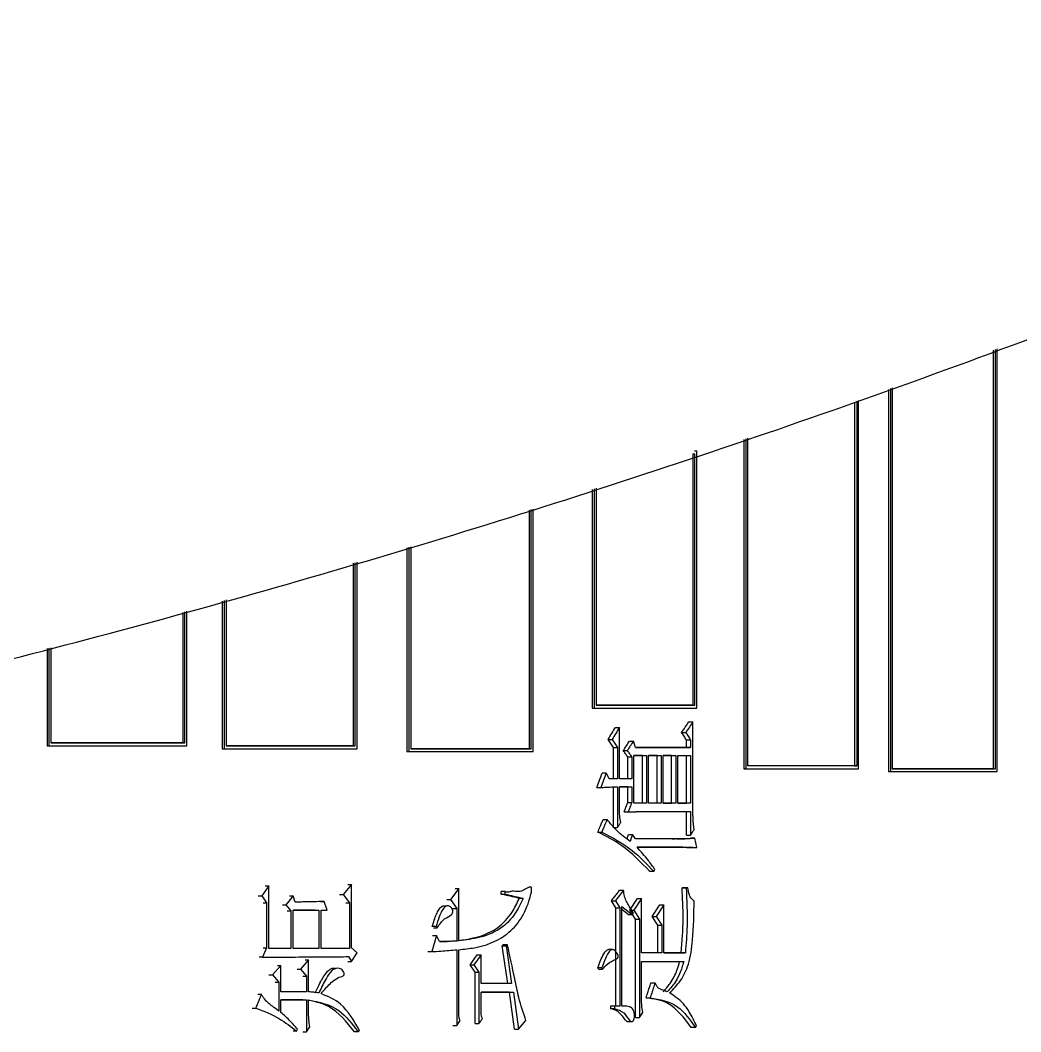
# Model space of a CAD drawing. Header units: millimetres. Extents: x 5659 to 7608, y 3628 to 5007.
# Drawn here: x 6522.26 to 6539.54, y 3838.87 to 3856.34 of the extents above; entities that cross this region are included whole.
import ezdxf

# ---------------------------------------------------------------- set-up
doc = ezdxf.new("R2010")
doc.units = ezdxf.units.MM

msp = doc.modelspace()

# ---------------------------------------------------------------- linework, layer by layer
at = {"color": 7, "linetype": 'Continuous', "lineweight": 25}
for p, q in [((6539.067, 3850.64), (6539.067, 3843.412)), ((6539.106, 3843.412), (6539.106, 3850.654)), ((6539.134, 3843.362), (6539.134, 3850.665)), ((6537.255, 3849.964), (6537.255, 3843.362)), ((6537.293, 3849.978), (6537.293, 3843.362)), ((6537.323, 3849.989), (6537.323, 3843.412)), ((6536.671, 3849.745), (6536.671, 3843.462)), ((6536.708, 3849.759), (6536.708, 3843.462)), ((6536.738, 3843.412), (6536.738, 3849.771)), ((6534.758, 3849.098), (6534.758, 3843.412)), ((6534.794, 3849.11), (6534.794, 3843.412)), ((6534.826, 3843.462), (6534.826, 3849.121)), ((6533.878, 3848.851), (6533.913, 3848.851)), ((6533.878, 3848.851), (6533.878, 3844.51)), ((6533.909, 3848.901), (6533.945, 3848.901)), ((6533.913, 3844.51), (6533.913, 3848.851)), ((6533.945, 3844.46), (6533.945, 3848.901)), ((6532.141, 3848.235), (6532.141, 3844.46)), ((6532.175, 3848.246), (6532.175, 3844.46)), ((6532.208, 3848.257), (6532.208, 3844.51)), ((6531.052, 3847.876), (6531.052, 3843.757)), ((6531.086, 3843.757), (6531.086, 3847.887)), ((6531.119, 3843.707), (6531.119, 3847.898)), ((6529.006, 3847.247), (6529.006, 3843.757)), ((6528.939, 3847.228), (6528.939, 3843.707)), ((6528.971, 3847.237), (6528.971, 3843.707)), ((6528.013, 3846.961), (6528.013, 3843.807)), ((6528.045, 3843.807), (6528.045, 3846.97)), ((6528.08, 3843.757), (6528.08, 3846.98)), ((6525.751, 3846.308), (6525.751, 3843.757)), ((6525.781, 3846.317), (6525.781, 3843.757)), ((6525.817, 3846.327), (6525.817, 3843.807)), ((6525.072, 3846.113), (6525.072, 3843.857)), ((6525.102, 3843.857), (6525.102, 3846.121)), ((6525.138, 3843.807), (6525.138, 3846.132)), ((6522.755, 3845.493), (6522.755, 3843.807)), ((6522.792, 3845.502), (6522.792, 3843.857)), ((6522.727, 3845.486), (6522.727, 3843.807)), ((6532.141, 3844.46), (6533.909, 3844.46)), ((6532.141, 3844.46), (6532.175, 3844.46)), ((6532.175, 3844.46), (6533.945, 3844.46)), ((6532.208, 3844.51), (6533.913, 3844.51)), ((6533.878, 3844.51), (6532.208, 3844.51)), ((6533.878, 3844.51), (6533.913, 3844.51)), ((6533.909, 3844.46), (6533.945, 3844.46)), ((6532.541, 3844.125), (6532.61, 3844.125)), ((6532.61, 3843.238), (6532.61, 3844.125)), ((6533.809, 3844.222), (6533.88, 3844.222)), ((6532.414, 3843.919), (6532.483, 3843.919)), ((6533.684, 3844.038), (6533.755, 3844.038)), ((6522.727, 3843.807), (6525.109, 3843.807)), ((6522.727, 3843.807), (6522.755, 3843.807)), ((6525.072, 3843.857), (6525.102, 3843.857)), ((6525.109, 3843.807), (6525.138, 3843.807)), ((6525.751, 3843.757), (6528.049, 3843.757)), ((6525.751, 3843.757), (6525.781, 3843.757)), ((6528.013, 3843.807), (6528.045, 3843.807)), ((6528.049, 3843.757), (6528.08, 3843.757)), ((6531.052, 3843.757), (6531.086, 3843.757)), ((6532.506, 3843.779), (6532.575, 3843.779)), ((6532.506, 3843.238), (6532.506, 3843.779)), ((6532.575, 3843.779), (6532.575, 3843.238)), ((6532.782, 3843.887), (6532.851, 3843.887)), ((6533.838, 3843.779), (6532.886, 3843.779)), ((6532.886, 3843.779), (6533.768, 3843.779)), ((6533.768, 3843.908), (6533.838, 3843.908)), ((6533.768, 3843.779), (6533.768, 3843.908)), ((6533.768, 3843.779), (6533.838, 3843.779)), ((6533.838, 3843.908), (6533.838, 3843.779)), ((6528.939, 3843.707), (6531.086, 3843.707)), ((6528.939, 3843.707), (6528.971, 3843.707)), ((6531.086, 3843.707), (6531.119, 3843.707)), ((6532.676, 3843.725), (6532.745, 3843.725)), ((6532.754, 3843.616), (6532.823, 3843.616)), ((6532.754, 3843.238), (6532.754, 3843.616)), ((6532.823, 3843.616), (6532.823, 3843.238)), ((6532.858, 3842.816), (6532.858, 3843.638)), ((6532.858, 3843.638), (6533.077, 3843.638)), ((6533.007, 3843.638), (6532.858, 3843.638)), ((6533.007, 3843.638), (6533.077, 3843.638)), ((6533.007, 3842.816), (6533.007, 3843.638)), ((6533.077, 3843.638), (6533.077, 3842.816)), ((6533.112, 3842.816), (6533.112, 3843.638)), ((6533.112, 3843.638), (6533.329, 3843.638)), ((6533.259, 3843.638), (6533.112, 3843.638)), ((6533.259, 3843.638), (6533.329, 3843.638)), ((6533.259, 3842.816), (6533.259, 3843.638)), ((6533.329, 3843.638), (6533.329, 3842.816)), ((6533.364, 3842.816), (6533.364, 3843.638)), ((6533.364, 3843.638), (6533.581, 3843.638)), ((6533.511, 3843.638), (6533.364, 3843.638)), ((6533.511, 3843.638), (6533.581, 3843.638)), ((6533.511, 3842.816), (6533.511, 3843.638)), ((6533.581, 3843.638), (6533.581, 3842.816)), ((6533.616, 3842.816), (6533.616, 3843.638)), ((6533.616, 3843.638), (6533.838, 3843.638)), ((6533.768, 3842.816), (6533.768, 3843.638)), ((6533.838, 3843.638), (6533.838, 3842.816)), ((6534.758, 3843.412), (6536.7, 3843.412)), ((6534.794, 3843.412), (6534.758, 3843.412)), ((6536.671, 3843.462), (6536.708, 3843.462)), ((6539.067, 3843.412), (6539.106, 3843.412)), ((6532.383, 3843.335), (6532.314, 3843.335)), ((6532.575, 3843.238), (6532.433, 3843.238)), ((6532.823, 3843.238), (6532.61, 3843.238)), ((6537.255, 3843.362), (6539.096, 3843.362)), ((6537.255, 3843.362), (6537.293, 3843.362)), ((6539.096, 3843.362), (6539.134, 3843.362)), ((6532.222, 3843.086), (6532.29, 3843.086)), ((6532.506, 3842.394), (6532.506, 3843.097)), ((6532.575, 3843.097), (6532.575, 3842.394)), ((6532.61, 3843.097), (6532.823, 3843.097)), ((6532.61, 3842.697), (6532.61, 3843.097)), ((6532.754, 3843.097), (6532.61, 3843.097)), ((6532.754, 3843.097), (6532.823, 3843.097)), ((6532.754, 3842.827), (6532.754, 3843.097)), ((6532.823, 3843.097), (6532.823, 3842.827)), ((6532.754, 3842.827), (6532.823, 3842.827)), ((6533.077, 3842.816), (6532.858, 3842.816)), ((6533.329, 3842.816), (6533.112, 3842.816)), ((6533.581, 3842.816), (6533.364, 3842.816)), ((6533.364, 3842.816), (6533.511, 3842.816)), ((6533.581, 3842.816), (6533.511, 3842.816)), ((6533.838, 3842.816), (6533.616, 3842.816)), ((6533.616, 3842.816), (6533.768, 3842.816)), ((6533.838, 3842.816), (6533.768, 3842.816)), ((6532.329, 3842.535), (6532.397, 3842.535)), ((6532.69, 3842.664), (6532.759, 3842.664)), ((6533.055, 3842.675), (6533.838, 3842.675)), ((6533.768, 3842.264), (6533.768, 3842.675)), ((6533.838, 3842.675), (6533.838, 3842.264)), ((6532.506, 3842.394), (6532.575, 3842.394)), ((6532.236, 3842.318), (6532.305, 3842.318)), ((6532.768, 3842.275), (6532.837, 3842.275)), ((6532.886, 3842.199), (6532.837, 3842.275)), ((6533.588, 3842.199), (6532.886, 3842.199)), ((6533.518, 3842.199), (6533.564, 3842.199)), ((6533.768, 3842.264), (6533.838, 3842.264)), ((6533.914, 3842.21), (6533.844, 3842.21)), ((6533.949, 3842.048), (6533.914, 3842.21)), ((6532.915, 3842.059), (6533.616, 3842.059)), ((6533.545, 3842.059), (6532.915, 3842.059)), ((6533.545, 3842.059), (6533.616, 3842.059)), ((6533.878, 3842.048), (6533.949, 3842.048)), ((6533.203, 3841.637), (6533.224, 3841.669)), ((6533.203, 3841.637), (6533.133, 3841.637)), ((6526.555, 3841.388), (6526.431, 3841.215)), ((6526.494, 3841.388), (6526.555, 3841.388)), ((6526.555, 3840.306), (6526.555, 3841.388)), ((6527.984, 3841.41), (6527.839, 3841.237)), ((6527.921, 3841.41), (6527.984, 3841.41)), ((6527.984, 3840.317), (6527.984, 3841.41)), ((6529.836, 3841.345), (6529.695, 3841.15)), ((6529.77, 3841.345), (6529.836, 3841.345)), ((6529.836, 3840.436), (6529.836, 3841.345)), ((6532.612, 3841.312), (6532.681, 3841.312)), ((6533.691, 3841.356), (6533.762, 3841.356)), ((6533.719, 3841.356), (6533.691, 3841.356)), ((6533.79, 3841.356), (6533.719, 3841.356)), ((6533.79, 3841.356), (6533.762, 3841.356)), ((6526.37, 3841.215), (6526.431, 3841.215)), ((6526.431, 3841.215), (6526.516, 3841.096)), ((6526.972, 3841.215), (6526.849, 3841.063)), ((6526.911, 3841.215), (6526.972, 3841.215)), ((6527.011, 3841.107), (6526.972, 3841.215)), ((6527.776, 3841.237), (6527.839, 3841.237)), ((6527.839, 3841.237), (6527.945, 3841.096)), ((6529.63, 3841.15), (6529.695, 3841.15)), ((6529.695, 3841.15), (6529.799, 3840.999)), ((6530.631, 3841.291), (6530.565, 3841.291)), ((6530.565, 3841.247), (6530.565, 3841.291)), ((6530.565, 3841.247), (6530.631, 3841.247)), ((6530.631, 3841.291), (6530.631, 3841.247)), ((6530.945, 3841.172), (6530.879, 3841.172)), ((6532.471, 3841.128), (6532.539, 3841.128)), ((6532.549, 3841.009), (6532.471, 3841.128)), ((6532.539, 3841.128), (6532.618, 3841.009)), ((6532.789, 3840.966), (6532.923, 3841.172)), ((6532.992, 3841.172), (6532.858, 3840.966)), ((6532.923, 3841.172), (6532.992, 3841.172)), ((6532.992, 3840.231), (6532.992, 3841.172)), ((6526.455, 3841.096), (6526.516, 3841.096)), ((6526.516, 3841.096), (6526.516, 3840.317)), ((6526.788, 3841.063), (6526.849, 3841.063)), ((6526.849, 3841.063), (6526.934, 3840.955)), ((6526.873, 3840.955), (6526.934, 3840.955)), ((6526.934, 3840.955), (6526.934, 3840.306)), ((6526.972, 3840.306), (6526.972, 3840.966)), ((6526.972, 3840.966), (6527.418, 3840.966)), ((6527.356, 3840.966), (6526.972, 3840.966)), ((6527.356, 3840.966), (6527.418, 3840.966)), ((6527.418, 3840.966), (6527.418, 3840.306)), ((6527.448, 3841.118), (6527.51, 3841.118)), ((6527.457, 3840.966), (6527.564, 3840.966)), ((6527.457, 3840.306), (6527.457, 3840.966)), ((6527.502, 3840.966), (6527.564, 3840.966)), ((6527.564, 3840.966), (6527.51, 3841.118)), ((6527.883, 3841.096), (6527.945, 3841.096)), ((6527.945, 3841.096), (6527.945, 3840.306)), ((6529.624, 3841.039), (6529.558, 3841.039)), ((6529.733, 3840.999), (6529.799, 3840.999)), ((6529.799, 3840.999), (6529.799, 3840.436)), ((6532.549, 3841.009), (6532.618, 3841.009)), ((6532.549, 3839.311), (6532.549, 3841.009)), ((6532.618, 3841.009), (6532.618, 3839.311)), ((6532.653, 3841.031), (6532.837, 3840.89)), ((6532.653, 3839.311), (6532.653, 3841.031)), ((6532.768, 3840.89), (6532.653, 3840.978)), ((6532.789, 3840.966), (6532.858, 3840.966)), ((6532.887, 3840.815), (6532.789, 3840.966)), ((6532.858, 3840.966), (6532.957, 3840.815)), ((6533.175, 3840.858), (6533.308, 3841.063)), ((6533.378, 3841.063), (6533.245, 3840.858)), ((6533.308, 3841.063), (6533.378, 3841.063)), ((6533.378, 3840.231), (6533.378, 3841.063)), ((6532.837, 3840.89), (6532.768, 3840.89)), ((6532.837, 3840.89), (6532.851, 3840.923)), ((6532.887, 3840.815), (6532.957, 3840.815)), ((6532.887, 3839.116), (6532.887, 3840.815)), ((6532.957, 3840.815), (6532.957, 3839.116)), ((6533.175, 3840.858), (6533.245, 3840.858)), ((6533.273, 3840.707), (6533.175, 3840.858)), ((6533.245, 3840.858), (6533.343, 3840.707)), ((6529.399, 3840.663), (6529.464, 3840.663)), ((6533.273, 3840.707), (6533.343, 3840.707)), ((6533.273, 3840.231), (6533.273, 3840.707)), ((6533.343, 3840.707), (6533.343, 3840.231)), ((6529.449, 3840.533), (6529.367, 3840.252)), ((6529.384, 3840.533), (6529.449, 3840.533)), ((6529.501, 3840.425), (6529.449, 3840.533)), ((6529.733, 3840.436), (6529.799, 3840.436)), ((6526.516, 3840.317), (6526.446, 3840.155)), ((6526.934, 3840.306), (6526.555, 3840.306)), ((6527.418, 3840.306), (6526.972, 3840.306)), ((6527.945, 3840.306), (6527.457, 3840.306)), ((6528.082, 3840.231), (6527.984, 3840.317)), ((6529.302, 3840.252), (6529.367, 3840.252)), ((6529.799, 3840.285), (6529.799, 3838.976)), ((6529.836, 3839.192), (6529.836, 3840.285)), ((6530.609, 3840.371), (6530.587, 3840.35)), ((6530.587, 3840.35), (6530.653, 3840.35)), ((6530.682, 3839.7), (6530.587, 3840.35)), ((6530.675, 3840.371), (6530.609, 3840.371)), ((6530.675, 3840.371), (6530.653, 3840.35)), ((6530.653, 3840.35), (6530.748, 3839.7)), ((6532.489, 3840.287), (6532.42, 3840.287)), ((6526.446, 3840.155), (6526.386, 3840.155)), ((6527.242, 3840.112), (6527.103, 3839.949)), ((6527.18, 3840.112), (6527.242, 3840.112)), ((6527.242, 3839.56), (6527.242, 3840.112)), ((6527.921, 3840.079), (6527.984, 3840.079)), ((6527.93, 3840.166), (6527.984, 3840.079)), ((6527.984, 3840.079), (6528.082, 3840.231)), ((6530.029, 3840.025), (6530.154, 3840.198)), ((6530.22, 3840.198), (6530.094, 3840.025)), ((6530.154, 3840.198), (6530.22, 3840.198)), ((6530.22, 3839.7), (6530.22, 3840.198)), ((6533.343, 3840.231), (6532.992, 3840.231)), ((6532.992, 3839.419), (6532.992, 3840.079)), ((6532.992, 3840.079), (6533.72, 3840.079)), ((6533.748, 3840.231), (6533.378, 3840.231)), ((6533.378, 3840.231), (6533.677, 3840.231)), ((6533.677, 3840.231), (6533.748, 3840.231)), ((6526.764, 3840.014), (6526.617, 3839.852)), ((6526.703, 3840.014), (6526.764, 3840.014)), ((6526.764, 3839.56), (6526.764, 3840.014)), ((6527.042, 3839.949), (6527.103, 3839.949)), ((6527.103, 3839.949), (6527.203, 3839.83)), ((6527.706, 3839.96), (6527.644, 3839.96)), ((6530.029, 3840.025), (6530.094, 3840.025)), ((6530.117, 3839.895), (6530.029, 3840.025)), ((6530.094, 3840.025), (6530.183, 3839.895)), ((6532.305, 3839.971), (6532.236, 3839.971)), ((6532.25, 3839.949), (6532.236, 3839.971)), ((6532.25, 3839.949), (6532.319, 3839.949)), ((6532.305, 3839.971), (6532.319, 3839.949)), ((6526.556, 3839.852), (6526.617, 3839.852)), ((6526.617, 3839.852), (6526.725, 3839.722)), ((6527.142, 3839.83), (6527.203, 3839.83)), ((6527.203, 3839.83), (6527.203, 3839.56)), ((6530.117, 3839.895), (6530.183, 3839.895)), ((6530.117, 3839.008), (6530.117, 3839.895)), ((6526.664, 3839.722), (6526.725, 3839.722)), ((6526.725, 3839.722), (6526.725, 3839.224)), ((6527.203, 3839.56), (6526.764, 3839.56)), ((6530.748, 3839.7), (6530.22, 3839.7)), ((6533.154, 3839.711), (6533.224, 3839.711)), ((6526.363, 3839.517), (6526.423, 3839.517)), ((6526.764, 3839.419), (6527.203, 3839.419)), ((6526.764, 3839.203), (6526.764, 3839.419)), ((6527.141, 3839.419), (6526.764, 3839.419)), ((6527.142, 3839.419), (6527.203, 3839.419)), ((6527.203, 3839.419), (6527.203, 3838.868)), ((6527.242, 3839.17), (6527.242, 3839.419)), ((6530.22, 3839.549), (6530.778, 3839.549)), ((6530.22, 3839.225), (6530.22, 3839.549)), ((6530.711, 3839.549), (6530.22, 3839.549)), ((6530.711, 3839.549), (6530.778, 3839.549)), ((6530.798, 3838.911), (6530.711, 3839.549)), ((6530.778, 3839.549), (6530.865, 3838.911)), ((6533.07, 3839.452), (6533.14, 3839.452)), ((6526.269, 3839.278), (6526.33, 3839.278)), ((6532.456, 3839.311), (6532.456, 3839.268)), ((6532.525, 3839.311), (6532.456, 3839.311)), ((6532.456, 3839.268), (6532.525, 3839.268)), ((6532.525, 3839.311), (6532.525, 3839.268)), ((6532.618, 3839.311), (6532.525, 3839.311)), ((6532.685, 3839.312), (6532.653, 3839.312)), ((6532.957, 3839.116), (6533.013, 3839.203)), ((6529.799, 3838.976), (6529.858, 3839.062)), ((6530.865, 3838.911), (6530.996, 3839.062)), ((6532.746, 3839.043), (6532.816, 3839.043)), ((6532.887, 3839.116), (6532.957, 3839.116)), ((6527.034, 3838.878), (6527.049, 3838.911)), ((6527.203, 3838.868), (6527.265, 3838.954)), ((6528.098, 3838.868), (6528.12, 3838.889)), ((6529.733, 3838.976), (6529.799, 3838.976)), ((6530.117, 3839.008), (6530.183, 3839.008)), ((6530.798, 3838.911), (6530.865, 3838.911)), ((6533.921, 3838.943), (6533.851, 3838.943)), ((6533.921, 3838.943), (6533.942, 3838.965))]:
    msp.add_line(p, q, dxfattribs=at)
at = {"color": 7, "linetype": 'Continuous', "lineweight": 25, "flags": 128}
for points in [[(6533.88, 3842.621), (6533.88, 3843.216), (6533.88, 3844.222)], [(6532.886, 3843.779), (6532.869, 3843.833), (6532.851, 3843.887)], [(6532.837, 3842.275), (6532.821, 3842.23), (6532.808, 3842.193), (6532.794, 3842.156)], [(6529.442, 3840.685), (6529.418, 3840.685), (6529.397, 3840.685), (6529.377, 3840.685)], [(6529.442, 3840.685), (6529.453, 3840.674), (6529.464, 3840.663)], [(6526.455, 3840.317), (6526.471, 3840.317), (6526.486, 3840.317), (6526.516, 3840.317)], [(6530.183, 3839.895), (6530.183, 3839.452), (6530.183, 3839.008)], [(6527.034, 3838.878), (6527.01, 3838.878), (6526.991, 3838.878), (6526.973, 3838.878)], [(6527.142, 3838.868), (6527.157, 3838.868), (6527.172, 3838.868), (6527.203, 3838.868)], [(6528.098, 3838.868), (6528.075, 3838.868), (6528.055, 3838.868), (6528.035, 3838.868)]]:
    msp.add_lwpolyline(points, dxfattribs=at)
at = {"color": 7, "linetype": 'Continuous', "lineweight": 25}
for points, knots in [([(6479.419, 3839.983), (6481.979, 3840.008), (6485.56, 3840.043), (6490.829, 3840.322), (6495.293, 3840.657), (6500.609, 3841.223), (6506.178, 3841.996), (6511.992, 3843.006), (6517.963, 3844.262), (6524.039, 3845.773), (6530.177, 3847.543), (6536.342, 3849.578), (6542.506, 3851.877), (6548.643, 3854.442), (6554.731, 3857.273), (6560.75, 3860.366), (6566.683, 3863.721), (6572.512, 3867.333), (6578.222, 3871.199), (6583.797, 3875.313), (6589.225, 3879.67), (6594.49, 3884.264), (6599.582, 3889.089), (6604.487, 3894.137), (6609.193, 3899.4), (6613.691, 3904.87), (6617.969, 3910.538), (6622.018, 3916.395), (6625.828, 3922.432), (6629.389, 3928.637), (6632.695, 3935.002), (6635.735, 3941.515), (6638.505, 3948.164), (6640.995, 3954.938), (6643.2, 3961.826), (6645.115, 3968.815), (6646.734, 3975.892), (6648.051, 3983.046), (6649.064, 3990.263), (6649.769, 3997.53), (6650.162, 4004.834), (6650.241, 4012.162), (6650.004, 4019.5), (6649.449, 4026.835), (6648.577, 4034.153), (6647.387, 4041.44), (6645.879, 4048.682), (6644.054, 4055.867), (6641.913, 4062.98), (6639.459, 4070.007), (6636.695, 4076.936), (6633.622, 4083.752), (6630.245, 4090.443), (6626.567, 4096.995), (6622.594, 4103.395), (6618.329, 4109.63), (6613.777, 4115.688), (6608.945, 4121.556), (6603.838, 4127.223), (6598.462, 4132.675), (6593.015, 4137.723), (6587.542, 4142.375), (6582.083, 4146.645), (6576.458, 4150.687), (6570.677, 4154.495), (6564.75, 4158.064), (6558.687, 4161.386), (6552.501, 4164.456), (6546.205, 4167.269), (6539.811, 4169.821), (6533.336, 4172.107), (6526.798, 4174.124), (6520.223, 4175.866), (6513.65, 4177.331), (6507.157, 4178.513), (6500.867, 4179.41), (6495.343, 4179.993), (6490.461, 4180.361), (6485.636, 4180.6), (6479.662, 4180.718), (6474.145, 4180.607), (6468.876, 4180.335), (6464.412, 4179.998), (6459.096, 4179.433), (6453.527, 4178.66), (6447.713, 4177.65), (6441.742, 4176.393), (6435.666, 4174.883), (6429.528, 4173.112), (6423.363, 4171.078), (6417.199, 4168.778), (6411.062, 4166.213), (6404.974, 4163.383), (6398.955, 4160.289), (6393.022, 4156.934), (6387.193, 4153.322), (6381.483, 4149.457), (6375.907, 4145.343), (6370.48, 4140.985), (6365.214, 4136.391), (6360.123, 4131.567), (6355.218, 4126.519), (6350.511, 4121.256), (6346.014, 4115.786), (6341.735, 4110.118), (6337.687, 4104.261), (6333.877, 4098.224), (6330.315, 4092.018), (6327.011, 4085.653), (6323.968, 4079.141), (6321.206, 4072.49), (6318.869, 4066.208), (6317.59, 4062.103), (6317.027, 4060.294)], [0, 0, 0, 0, 0.010207, 0.014274, 0.021037, 0.028056, 0.035587, 0.043451, 0.051578, 0.059911, 0.06841, 0.077044, 0.085791, 0.094634, 0.103558, 0.112554, 0.121612, 0.130726, 0.13989, 0.149098, 0.158347, 0.167633, 0.176954, 0.186306, 0.195688, 0.205098, 0.214535, 0.223996, 0.233481, 0.242989, 0.252518, 0.262068, 0.271639, 0.281229, 0.290838, 0.300466, 0.310113, 0.319778, 0.329461, 0.339162, 0.348881, 0.358618, 0.368373, 0.378146, 0.387938, 0.397748, 0.407578, 0.417427, 0.427296, 0.437185, 0.447097, 0.457031, 0.466988, 0.47697, 0.486979, 0.497016, 0.507082, 0.517181, 0.527315, 0.537488, 0.547704, 0.556915, 0.566123, 0.575327, 0.584526, 0.593719, 0.602905, 0.612082, 0.621247, 0.630396, 0.639524, 0.64862, 0.657668, 0.666638, 0.675463, 0.683979, 0.691963, 0.697606, 0.703501, 0.71122, 0.721427, 0.725494, 0.732257, 0.739276, 0.746807, 0.754671, 0.762798, 0.771131, 0.77963, 0.788264, 0.797011, 0.805853, 0.814778, 0.823774, 0.832832, 0.841946, 0.85111, 0.860318, 0.869567, 0.878853, 0.888174, 0.897526, 0.906908, 0.916318, 0.925755, 0.935216, 0.944701, 0.954208, 0.963738, 0.973288, 0.982858, 0.992449, 1, 1, 1, 1]), ([(6532.414, 3843.919), (6532.435, 3843.954), (6532.478, 3844.022), (6532.52, 3844.091), (6532.541, 3844.125)], [0, 0, 0, 0, 0.499999, 1, 1, 1, 1]), ([(6532.61, 3844.125), (6532.589, 3844.091), (6532.547, 3844.022), (6532.504, 3843.954), (6532.483, 3843.919)], [0, 0, 0, 0, 0.5, 1, 1, 1, 1]), ([(6533.684, 3844.038), (6533.705, 3844.069), (6533.747, 3844.13), (6533.788, 3844.191), (6533.809, 3844.222)], [0, 0, 0, 0, 0.499999, 1, 1, 1, 1]), ([(6533.88, 3844.222), (6533.859, 3844.191), (6533.817, 3844.13), (6533.776, 3844.069), (6533.755, 3844.038)], [0, 0, 0, 0, 0.5, 1, 1, 1, 1]), ([(6532.506, 3843.779), (6532.491, 3843.802), (6532.46, 3843.849), (6532.429, 3843.896), (6532.414, 3843.919)], [0, 0, 0, 0, 0.5, 1, 1, 1, 1]), ([(6532.483, 3843.919), (6532.498, 3843.896), (6532.529, 3843.849), (6532.56, 3843.802), (6532.575, 3843.779)], [0, 0, 0, 0, 0.499999, 1, 1, 1, 1]), ([(6533.768, 3843.908), (6533.754, 3843.93), (6533.726, 3843.973), (6533.698, 3844.017), (6533.684, 3844.038)], [0, 0, 0, 0, 0.5, 1, 1, 1, 1]), ([(6533.755, 3844.038), (6533.769, 3844.017), (6533.796, 3843.973), (6533.824, 3843.93), (6533.838, 3843.908)], [0, 0, 0, 0, 0.499999, 1, 1, 1, 1]), ([(6522.755, 3843.807), (6522.996, 3843.807), (6523.478, 3843.807), (6524.274, 3843.807), (6524.824, 3843.807), (6525.138, 3843.807)], [0, 0, 0, 0, 0.300085, 0.60017, 1, 1, 1, 1]), ([(6522.792, 3843.857), (6523.033, 3843.857), (6523.515, 3843.857), (6524.286, 3843.857), (6524.812, 3843.857), (6525.102, 3843.857)], [0, 0, 0, 0, 0.30968, 0.61936, 1, 1, 1, 1]), ([(6525.072, 3843.857), (6524.882, 3843.857), (6524.502, 3843.857), (6523.744, 3843.857), (6523.171, 3843.857), (6522.792, 3843.857)], [0, 0, 0, 0, 0.2531118, 0.5062236, 1, 1, 1, 1]), ([(6525.781, 3843.757), (6526.014, 3843.757), (6526.479, 3843.757), (6527.247, 3843.757), (6527.777, 3843.757), (6528.08, 3843.757)], [0, 0, 0, 0, 0.300085, 0.60017, 1, 1, 1, 1]), ([(6525.817, 3843.807), (6526.05, 3843.807), (6526.515, 3843.807), (6527.259, 3843.807), (6527.765, 3843.807), (6528.045, 3843.807)], [0, 0, 0, 0, 0.30968, 0.61936, 1, 1, 1, 1]), ([(6528.013, 3843.807), (6527.83, 3843.807), (6527.464, 3843.807), (6526.734, 3843.807), (6526.182, 3843.807), (6525.817, 3843.807)], [0, 0, 0, 0, 0.2534485, 0.506897, 1, 1, 1, 1]), ([(6529.006, 3843.757), (6529.223, 3843.757), (6529.658, 3843.757), (6530.353, 3843.757), (6530.825, 3843.757), (6531.086, 3843.757)], [0, 0, 0, 0, 0.309921, 0.619841, 1, 1, 1, 1]), ([(6531.052, 3843.757), (6530.881, 3843.757), (6530.539, 3843.757), (6529.86, 3843.757), (6529.345, 3843.757), (6529.006, 3843.757)], [0, 0, 0, 0, 0.2539403, 0.5078807, 1, 1, 1, 1]), ([(6532.676, 3843.725), (6532.694, 3843.752), (6532.729, 3843.806), (6532.764, 3843.86), (6532.782, 3843.887)], [0, 0, 0, 0, 0.499999, 1, 1, 1, 1]), ([(6532.851, 3843.887), (6532.833, 3843.86), (6532.798, 3843.806), (6532.763, 3843.752), (6532.745, 3843.725)], [0, 0, 0, 0, 0.4999992, 1, 1, 1, 1]), ([(6528.971, 3843.707), (6529.189, 3843.707), (6529.624, 3843.707), (6530.341, 3843.707), (6530.836, 3843.707), (6531.119, 3843.707)], [0, 0, 0, 0, 0.300081, 0.600162, 1, 1, 1, 1]), ([(6532.754, 3843.616), (6532.741, 3843.634), (6532.715, 3843.67), (6532.689, 3843.707), (6532.676, 3843.725)], [0, 0, 0, 0, 0.5, 1, 1, 1, 1]), ([(6532.745, 3843.725), (6532.758, 3843.707), (6532.784, 3843.67), (6532.81, 3843.634), (6532.823, 3843.616)], [0, 0, 0, 0, 0.499999, 1, 1, 1, 1]), ([(6534.794, 3843.412), (6534.992, 3843.412), (6535.387, 3843.412), (6536.036, 3843.412), (6536.483, 3843.412), (6536.738, 3843.412)], [0, 0, 0, 0, 0.300081, 0.600162, 1, 1, 1, 1]), ([(6536.708, 3843.462), (6536.516, 3843.462), (6536.134, 3843.462), (6535.507, 3843.462), (6535.068, 3843.462), (6534.826, 3843.462)], [0, 0, 0, 0, 0.3099206, 0.6198411, 1, 1, 1, 1]), ([(6536.671, 3843.462), (6536.516, 3843.462), (6536.208, 3843.462), (6535.596, 3843.462), (6535.132, 3843.462), (6534.826, 3843.462)], [0, 0, 0, 0, 0.254867, 0.509735, 1, 1, 1, 1]), ([(6537.323, 3843.412), (6537.51, 3843.412), (6537.885, 3843.412), (6538.48, 3843.412), (6538.884, 3843.412), (6539.106, 3843.412)], [0, 0, 0, 0, 0.309921, 0.619841, 1, 1, 1, 1]), ([(6539.067, 3843.412), (6538.921, 3843.412), (6538.629, 3843.412), (6538.051, 3843.412), (6537.612, 3843.412), (6537.323, 3843.412)], [0, 0, 0, 0, 0.25537, 0.51074, 1, 1, 1, 1]), ([(6532.222, 3843.086), (6532.237, 3843.128), (6532.268, 3843.211), (6532.299, 3843.294), (6532.314, 3843.335)], [0, 0, 0, 0, 0.5, 1, 1, 1, 1]), ([(6532.383, 3843.335), (6532.368, 3843.294), (6532.337, 3843.211), (6532.306, 3843.128), (6532.29, 3843.086)], [0, 0, 0, 0, 0.499999, 1, 1, 1, 1]), ([(6532.433, 3843.238), (6532.425, 3843.254), (6532.408, 3843.286), (6532.391, 3843.319), (6532.383, 3843.335)], [0, 0, 0, 0, 0.500001, 1, 1, 1, 1]), ([(6537.293, 3843.362), (6537.48, 3843.362), (6537.855, 3843.362), (6538.471, 3843.362), (6538.893, 3843.362), (6539.134, 3843.362)], [0, 0, 0, 0, 0.300081, 0.600162, 1, 1, 1, 1]), ([(6532.29, 3843.086), (6532.317, 3843.088), (6532.369, 3843.092), (6532.464, 3843.096), (6532.533, 3843.097), (6532.575, 3843.097)], [0, 0, 0, 0, 0.276869, 0.553757, 1, 1, 1, 1]), ([(6532.632, 3842.481), (6532.625, 3842.52), (6532.612, 3842.591), (6532.611, 3842.665), (6532.61, 3842.697)], [0, 0, 0, 0, 0.558835, 1, 1, 1, 1]), ([(6532.69, 3842.664), (6532.701, 3842.691), (6532.722, 3842.746), (6532.743, 3842.8), (6532.754, 3842.827)], [0, 0, 0, 0, 0.499999, 1, 1, 1, 1]), ([(6532.823, 3842.827), (6532.812, 3842.8), (6532.791, 3842.746), (6532.77, 3842.691), (6532.759, 3842.664)], [0, 0, 0, 0, 0.5, 1, 1, 1, 1]), ([(6532.236, 3842.318), (6532.249, 3842.347), (6532.27, 3842.398), (6532.301, 3842.47), (6532.319, 3842.513), (6532.329, 3842.535)], [0, 0, 0, 0, 0.402506, 0.701253, 1, 1, 1, 1]), ([(6532.397, 3842.535), (6532.385, 3842.506), (6532.363, 3842.455), (6532.332, 3842.383), (6532.314, 3842.34), (6532.305, 3842.318)], [0, 0, 0, 0, 0.402372, 0.701186, 1, 1, 1, 1]), ([(6532.794, 3842.156), (6532.715, 3842.215), (6532.573, 3842.322), (6532.451, 3842.469), (6532.397, 3842.535)], [0, 0, 0, 0, 0.5582906, 1, 1, 1, 1]), ([(6532.759, 3842.664), (6532.761, 3842.665), (6532.766, 3842.665), (6532.772, 3842.665), (6532.776, 3842.665), (6532.781, 3842.665), (6532.785, 3842.665), (6532.79, 3842.666), (6532.794, 3842.666), (6532.799, 3842.666), (6532.803, 3842.666), (6532.808, 3842.666), (6532.812, 3842.666), (6532.818, 3842.667), (6532.822, 3842.667), (6532.827, 3842.667), (6532.832, 3842.667), (6532.839, 3842.667), (6532.848, 3842.668), (6532.858, 3842.668), (6532.867, 3842.668), (6532.876, 3842.669), (6532.885, 3842.669), (6532.894, 3842.669), (6532.903, 3842.67), (6532.914, 3842.67), (6532.923, 3842.67), (6532.932, 3842.671), (6532.941, 3842.671), (6532.95, 3842.671), (6532.959, 3842.672), (6532.968, 3842.672), (6532.977, 3842.672), (6532.986, 3842.673), (6532.993, 3842.673), (6533, 3842.673), (6533.006, 3842.673), (6533.012, 3842.674), (6533.017, 3842.674), (6533.021, 3842.674), (6533.026, 3842.674), (6533.03, 3842.674), (6533.035, 3842.675), (6533.039, 3842.675), (6533.044, 3842.675), (6533.05, 3842.675), (6533.053, 3842.675), (6533.055, 3842.675)], [0, 0, 0, 0, 0.022858, 0.045716, 0.057145, 0.068574, 0.091432, 0.102861, 0.11429, 0.137148, 0.148577, 0.160006, 0.182864, 0.194293, 0.217151, 0.22858, 0.240009, 0.262867, 0.308583, 0.331441, 0.354299, 0.400015, 0.422873, 0.445731, 0.491447, 0.514305, 0.560021, 0.582879, 0.605737, 0.651453, 0.674311, 0.697169, 0.742885, 0.765743, 0.788601, 0.811459, 0.834317, 0.857175, 0.868604, 0.880033, 0.90289, 0.914319, 0.925748, 0.948606, 0.960035, 0.980018, 1, 1, 1, 1]), ([(6533.901, 3842.362), (6533.895, 3842.398), (6533.886, 3842.459), (6533.881, 3842.546), (6533.88, 3842.596), (6533.88, 3842.621)], [0, 0, 0, 0, 0.425218, 0.711978, 1, 1, 1, 1]), ([(6532.575, 3842.394), (6532.584, 3842.408), (6532.603, 3842.437), (6532.622, 3842.466), (6532.632, 3842.481)], [0, 0, 0, 0, 0.4999996, 1, 1, 1, 1]), ([(6533.838, 3842.264), (6533.849, 3842.28), (6533.869, 3842.313), (6533.89, 3842.345), (6533.901, 3842.362)], [0, 0, 0, 0, 0.499999, 1, 1, 1, 1]), ([(6533.133, 3841.637), (6532.978, 3841.797), (6532.703, 3842.082), (6532.378, 3842.246), (6532.236, 3842.318)], [0, 0, 0, 0, 0.563504, 1, 1, 1, 1]), ([(6532.305, 3842.318), (6532.485, 3842.224), (6532.809, 3842.054), (6533.082, 3841.765), (6533.203, 3841.637)], [0, 0, 0, 0, 0.556051, 1, 1, 1, 1]), ([(6532.741, 3842.2), (6532.741, 3842.2), (6532.746, 3842.213), (6532.754, 3842.238), (6532.763, 3842.263), (6532.768, 3842.275)], [0, 0, 0, 0, 0.0103119, 0.5051567, 1, 1, 1, 1]), ([(6533.914, 3842.21), (6533.912, 3842.21), (6533.907, 3842.209), (6533.897, 3842.208), (6533.887, 3842.208), (6533.877, 3842.207), (6533.87, 3842.206), (6533.865, 3842.206), (6533.86, 3842.205), (6533.854, 3842.205), (6533.846, 3842.204), (6533.836, 3842.204), (6533.826, 3842.203), (6533.816, 3842.202), (6533.806, 3842.202), (6533.796, 3842.201), (6533.785, 3842.201), (6533.775, 3842.201), (6533.765, 3842.2), (6533.755, 3842.2), (6533.745, 3842.2), (6533.735, 3842.2), (6533.725, 3842.199), (6533.715, 3842.199), (6533.704, 3842.199), (6533.694, 3842.199), (6533.687, 3842.199), (6533.679, 3842.199), (6533.673, 3842.199), (6533.666, 3842.199), (6533.661, 3842.199), (6533.656, 3842.199), (6533.651, 3842.199), (6533.646, 3842.199), (6533.641, 3842.199), (6533.636, 3842.199), (6533.631, 3842.199), (6533.626, 3842.199), (6533.621, 3842.199), (6533.615, 3842.199), (6533.61, 3842.199), (6533.605, 3842.199), (6533.6, 3842.199), (6533.594, 3842.199), (6533.59, 3842.199), (6533.588, 3842.199)], [0, 0, 0, 0, 0.0232736, 0.0465473, 0.0930947, 0.1163684, 0.1396421, 0.151279, 0.1629158, 0.1861895, 0.2094632, 0.2327369, 0.2792845, 0.3025582, 0.3258319, 0.3723795, 0.3956532, 0.4189269, 0.4654744, 0.4887481, 0.5120218, 0.5585692, 0.5818429, 0.6051166, 0.651664, 0.6749377, 0.6982114, 0.7214851, 0.7447588, 0.7563956, 0.7796693, 0.7913062, 0.802943, 0.8262167, 0.8378536, 0.8494904, 0.8727641, 0.8844009, 0.8960378, 0.9193114, 0.9309483, 0.9425851, 0.9658588, 0.9774957, 1, 1, 1, 1]), ([(6533.597, 3842.199), (6533.611, 3842.199), (6533.659, 3842.199), (6533.742, 3842.201), (6533.81, 3842.207), (6533.844, 3842.21)], [0, 0, 0, 0, 0.171827, 0.585698, 1, 1, 1, 1]), ([(6533.224, 3841.669), (6533.187, 3841.722), (6533.119, 3841.816), (6533.015, 3841.944), (6532.948, 3842.02), (6532.915, 3842.059)], [0, 0, 0, 0, 0.38007, 0.689866, 1, 1, 1, 1]), ([(6533.878, 3842.048), (6533.837, 3842.049), (6533.761, 3842.052), (6533.65, 3842.055), (6533.58, 3842.058), (6533.545, 3842.059)], [0, 0, 0, 0, 0.371274, 0.685636, 1, 1, 1, 1]), ([(6533.616, 3842.059), (6533.618, 3842.059), (6533.623, 3842.058), (6533.63, 3842.058), (6533.635, 3842.058), (6533.64, 3842.058), (6533.645, 3842.058), (6533.65, 3842.058), (6533.656, 3842.057), (6533.661, 3842.057), (6533.666, 3842.057), (6533.671, 3842.057), (6533.678, 3842.057), (6533.685, 3842.056), (6533.696, 3842.056), (6533.706, 3842.056), (6533.716, 3842.055), (6533.727, 3842.055), (6533.737, 3842.055), (6533.747, 3842.054), (6533.758, 3842.054), (6533.768, 3842.054), (6533.778, 3842.053), (6533.788, 3842.053), (6533.799, 3842.053), (6533.809, 3842.052), (6533.817, 3842.052), (6533.824, 3842.052), (6533.832, 3842.052), (6533.84, 3842.051), (6533.848, 3842.051), (6533.854, 3842.051), (6533.859, 3842.051), (6533.864, 3842.051), (6533.869, 3842.05), (6533.875, 3842.05), (6533.88, 3842.05), (6533.885, 3842.05), (6533.89, 3842.05), (6533.895, 3842.05), (6533.9, 3842.049), (6533.905, 3842.049), (6533.911, 3842.049), (6533.916, 3842.049), (6533.921, 3842.049), (6533.926, 3842.049), (6533.931, 3842.048), (6533.936, 3842.048), (6533.942, 3842.048), (6533.946, 3842.048), (6533.949, 3842.048)], [0, 0, 0, 0, 0.023174, 0.046349, 0.057936, 0.069523, 0.092698, 0.104285, 0.115872, 0.139047, 0.150634, 0.162221, 0.185396, 0.20857, 0.231745, 0.278094, 0.301268, 0.324442, 0.370791, 0.393966, 0.41714, 0.463489, 0.486664, 0.509838, 0.556187, 0.579362, 0.602536, 0.625711, 0.648885, 0.672059, 0.695234, 0.718408, 0.729996, 0.741583, 0.764757, 0.776345, 0.787932, 0.811106, 0.822693, 0.834281, 0.857455, 0.869042, 0.88063, 0.903804, 0.915391, 0.926979, 0.950153, 0.96174, 0.973327, 1, 1, 1, 1]), ([(6529.836, 3840.285), (6529.927, 3840.294), (6530.201, 3840.323), (6530.575, 3840.453), (6530.894, 3840.763), (6531.025, 3841.042), (6531.081, 3841.236), (6531.095, 3841.312), (6531.092, 3841.345), (6531.09, 3841.356), (6531.085, 3841.363), (6531.079, 3841.368), (6531.067, 3841.37), (6531.026, 3841.359), (6530.964, 3841.315), (6530.865, 3841.275), (6530.775, 3841.304), (6530.706, 3841.282), (6530.669, 3841.275), (6530.646, 3841.279), (6530.636, 3841.285), (6530.632, 3841.29), (6530.631, 3841.291)], [0, 0, 0, 0, 0.12969, 0.391826, 0.53917, 0.686254, 0.737833, 0.763743, 0.768247, 0.772786, 0.775634, 0.778494, 0.782467, 0.792759, 0.837973, 0.883317, 0.939016, 0.96559, 0.984609, 0.99227, 0.998264, 1, 1, 1, 1]), ([(6532.471, 3841.128), (6532.488, 3841.151), (6532.521, 3841.194), (6532.568, 3841.255), (6532.598, 3841.293), (6532.612, 3841.312)], [0, 0, 0, 0, 0.376207, 0.688103, 1, 1, 1, 1]), ([(6532.681, 3841.312), (6532.664, 3841.289), (6532.631, 3841.247), (6532.584, 3841.186), (6532.554, 3841.148), (6532.539, 3841.128)], [0, 0, 0, 0, 0.375947, 0.687973, 1, 1, 1, 1]), ([(6532.851, 3840.923), (6532.825, 3840.96), (6532.783, 3841.023), (6532.731, 3841.119), (6532.693, 3841.209), (6532.685, 3841.278), (6532.681, 3841.312)], [0, 0, 0, 0, 0.334836, 0.553745, 0.775373, 1, 1, 1, 1]), ([(6533.677, 3840.231), (6533.692, 3840.429), (6533.721, 3840.803), (6533.701, 3841.179), (6533.691, 3841.356)], [0, 0, 0, 0, 0.529593, 1, 1, 1, 1]), ([(6533.762, 3841.356), (6533.773, 3841.135), (6533.793, 3840.759), (6533.761, 3840.385), (6533.748, 3840.231)], [0, 0, 0, 0, 0.586461, 1, 1, 1, 1]), ([(6533.901, 3841.128), (6533.884, 3841.14), (6533.849, 3841.162), (6533.807, 3841.243), (6533.796, 3841.313), (6533.79, 3841.356)], [0, 0, 0, 0, 0.268929, 0.548046, 1, 1, 1, 1]), ([(6529.77, 3840.436), (6529.854, 3840.447), (6530.107, 3840.481), (6530.465, 3840.594), (6530.746, 3840.888), (6530.84, 3841.09), (6530.879, 3841.172)], [0, 0, 0, 0, 0.194025, 0.585754, 0.833326, 1, 1, 1, 1]), ([(6530.945, 3841.172), (6530.9, 3841.077), (6530.81, 3840.886), (6530.562, 3840.628), (6530.223, 3840.488), (6529.959, 3840.453), (6529.836, 3840.436)], [0, 0, 0, 0, 0.194334, 0.390703, 0.714344, 1, 1, 1, 1]), ([(6530.879, 3841.172), (6530.828, 3841.184), (6530.751, 3841.203), (6530.646, 3841.228), (6530.592, 3841.241), (6530.565, 3841.247)], [0, 0, 0, 0, 0.482237, 0.741118, 1, 1, 1, 1]), ([(6530.631, 3841.247), (6530.682, 3841.235), (6530.759, 3841.217), (6530.864, 3841.191), (6530.918, 3841.178), (6530.945, 3841.172)], [0, 0, 0, 0, 0.481628, 0.740814, 1, 1, 1, 1]), ([(6533.476, 3839.538), (6533.542, 3839.604), (6533.674, 3839.737), (6533.828, 3840.051), (6533.89, 3840.535), (6533.896, 3840.904), (6533.901, 3841.128)], [0, 0, 0, 0, 0.189312, 0.380663, 0.622562, 1, 1, 1, 1]), ([(6527.51, 3841.118), (6527.449, 3841.116), (6527.384, 3841.115), (6527.314, 3841.113), (6527.299, 3841.113), (6527.284, 3841.113), (6527.268, 3841.112), (6527.253, 3841.112), (6527.238, 3841.112), (6527.218, 3841.111), (6527.203, 3841.111), (6527.187, 3841.111), (6527.172, 3841.11), (6527.157, 3841.11), (6527.13, 3841.109), (6527.082, 3841.108), (6527.039, 3841.107), (6527.011, 3841.107)], [0, 0, 0, 0, 0.369844, 0.392959, 0.416074, 0.462305, 0.48542, 0.508535, 0.554765, 0.577881, 0.624111, 0.647226, 0.670342, 0.716572, 0.739687, 0.832148, 1, 1, 1, 1]), ([(6529.377, 3840.685), (6529.399, 3840.759), (6529.43, 3840.861), (6529.488, 3840.974), (6529.525, 3841.026), (6529.553, 3841.036), (6529.559, 3841.038)], [0, 0, 0, 0, 0.537893, 0.745384, 0.947325, 1, 1, 1, 1]), ([(6529.464, 3840.663), (6529.502, 3840.722), (6529.57, 3840.827), (6529.685, 3840.859), (6529.728, 3840.92), (6529.735, 3840.956), (6529.723, 3840.99), (6529.704, 3841.015), (6529.681, 3841.034), (6529.657, 3841.043), (6529.631, 3841.043), (6529.587, 3841.024), (6529.54, 3840.955), (6529.488, 3840.836), (6529.459, 3840.742), (6529.442, 3840.685)], [0, 0, 0, 0, 0.207899, 0.367255, 0.399925, 0.431308, 0.463075, 0.497006, 0.528572, 0.558381, 0.588718, 0.619577, 0.72297, 0.829976, 1, 1, 1, 1]), ([(6529.799, 3840.436), (6529.771, 3840.434), (6529.717, 3840.43), (6529.618, 3840.426), (6529.546, 3840.426), (6529.501, 3840.425)], [0, 0, 0, 0, 0.273961, 0.547941, 1, 1, 1, 1]), ([(6529.501, 3840.426), (6529.507, 3840.426), (6529.539, 3840.426), (6529.617, 3840.428), (6529.689, 3840.433), (6529.733, 3840.436)], [0, 0, 0, 0, 0.0729635, 0.4234071, 1, 1, 1, 1]), ([(6529.367, 3840.252), (6529.419, 3840.255), (6529.517, 3840.261), (6529.661, 3840.272), (6529.753, 3840.28), (6529.799, 3840.285)], [0, 0, 0, 0, 0.360432, 0.680193, 1, 1, 1, 1]), ([(6530.996, 3839.062), (6530.952, 3839.192), (6530.872, 3839.426), (6530.785, 3839.872), (6530.718, 3840.176), (6530.675, 3840.371)], [0, 0, 0, 0, 0.310143, 0.557762, 1, 1, 1, 1]), ([(6532.236, 3839.971), (6532.252, 3840.014), (6532.282, 3840.099), (6532.325, 3840.192), (6532.363, 3840.253), (6532.389, 3840.279), (6532.41, 3840.288), (6532.419, 3840.286), (6532.42, 3840.286)], [0, 0, 0, 0, 0.345691, 0.672315, 0.79105, 0.911206, 0.988404, 1, 1, 1, 1]), ([(6532.319, 3839.949), (6532.346, 3839.98), (6532.413, 3840.055), (6532.504, 3840.105), (6532.568, 3840.128), (6532.582, 3840.142), (6532.588, 3840.152), (6532.59, 3840.165), (6532.589, 3840.183), (6532.581, 3840.208), (6532.559, 3840.243), (6532.531, 3840.27), (6532.5, 3840.288), (6532.476, 3840.287), (6532.45, 3840.274), (6532.402, 3840.214), (6532.355, 3840.108), (6532.319, 3840.011), (6532.305, 3839.971)], [0, 0, 0, 0, 0.1375244, 0.3354473, 0.378025, 0.3932997, 0.4036024, 0.4139367, 0.4291013, 0.4551326, 0.490172, 0.5575547, 0.5885238, 0.6196728, 0.649408, 0.6936142, 0.8709566, 1, 1, 1, 1]), ([(6526.446, 3840.155), (6526.53, 3840.155), (6526.699, 3840.157), (6526.95, 3840.158), (6527.159, 3840.16), (6527.367, 3840.161), (6527.552, 3840.163), (6527.753, 3840.164), (6527.871, 3840.165), (6527.93, 3840.166)], [0, 0, 0, 0, 0.168661, 0.337321, 0.505982, 0.590312, 0.758972, 0.879486, 1, 1, 1, 1]), ([(6533.364, 3839.56), (6533.406, 3839.605), (6533.476, 3839.68), (6533.554, 3839.814), (6533.612, 3839.939), (6533.637, 3840.032), (6533.65, 3840.079)], [0, 0, 0, 0, 0.3329371, 0.5523214, 0.7746795, 1, 1, 1, 1]), ([(6533.72, 3840.079), (6533.699, 3840.008), (6533.665, 3839.89), (6533.589, 3839.751), (6533.517, 3839.645), (6533.462, 3839.588), (6533.434, 3839.56)], [0, 0, 0, 0, 0.34637, 0.567178, 0.784978, 1, 1, 1, 1]), ([(6527.356, 3839.538), (6527.379, 3839.586), (6527.435, 3839.705), (6527.511, 3839.846), (6527.593, 3839.941), (6527.651, 3839.965), (6527.691, 3839.969), (6527.71, 3839.961), (6527.713, 3839.96)], [0, 0, 0, 0, 0.254536, 0.632229, 0.777226, 0.880906, 0.984274, 1, 1, 1, 1]), ([(6527.457, 3839.528), (6527.507, 3839.586), (6527.607, 3839.703), (6527.74, 3839.808), (6527.826, 3839.827), (6527.845, 3839.839), (6527.852, 3839.847), (6527.855, 3839.855), (6527.857, 3839.866), (6527.854, 3839.883), (6527.843, 3839.909), (6527.823, 3839.937), (6527.787, 3839.96), (6527.743, 3839.968), (6527.691, 3839.96), (6527.618, 3839.908), (6527.529, 3839.767), (6527.462, 3839.632), (6527.421, 3839.544), (6527.418, 3839.538)], [0, 0, 0, 0, 0.1816274, 0.3648767, 0.405345, 0.4147082, 0.422096, 0.4282549, 0.4343873, 0.4449704, 0.4640389, 0.4945585, 0.5248763, 0.5682608, 0.613388, 0.6632908, 0.7870954, 0.9853916, 1, 1, 1, 1]), ([(6527.418, 3839.538), (6527.389, 3839.542), (6527.345, 3839.547), (6527.286, 3839.554), (6527.257, 3839.558), (6527.242, 3839.56)], [0, 0, 0, 0, 0.499999, 0.749999, 1, 1, 1, 1]), ([(6533.07, 3839.452), (6533.08, 3839.482), (6533.099, 3839.541), (6533.127, 3839.628), (6533.145, 3839.683), (6533.154, 3839.711)], [0, 0, 0, 0, 0.354462, 0.677231, 1, 1, 1, 1]), ([(6533.224, 3839.711), (6533.214, 3839.681), (6533.195, 3839.622), (6533.167, 3839.535), (6533.149, 3839.48), (6533.14, 3839.452)], [0, 0, 0, 0, 0.354383, 0.677192, 1, 1, 1, 1]), ([(6533.273, 3839.625), (6533.265, 3839.639), (6533.249, 3839.668), (6533.232, 3839.697), (6533.224, 3839.711)], [0, 0, 0, 0, 0.4999983, 1, 1, 1, 1]), ([(6533.434, 3839.56), (6533.41, 3839.568), (6533.371, 3839.581), (6533.318, 3839.604), (6533.288, 3839.618), (6533.273, 3839.625)], [0, 0, 0, 0, 0.443144, 0.721519, 1, 1, 1, 1]), ([(6526.423, 3839.517), (6526.411, 3839.486), (6526.39, 3839.432), (6526.359, 3839.352), (6526.339, 3839.303), (6526.33, 3839.278)], [0, 0, 0, 0, 0.380374, 0.690187, 1, 1, 1, 1]), ([(6526.725, 3839.224), (6526.688, 3839.253), (6526.628, 3839.299), (6526.544, 3839.366), (6526.476, 3839.431), (6526.441, 3839.488), (6526.423, 3839.517)], [0, 0, 0, 0, 0.336864, 0.555373, 0.775639, 1, 1, 1, 1]), ([(6528.034, 3838.868), (6527.898, 3839.037), (6527.656, 3839.335), (6527.324, 3839.394), (6527.18, 3839.419)], [0, 0, 0, 0, 0.566016, 1, 1, 1, 1]), ([(6527.242, 3839.419), (6527.426, 3839.381), (6527.76, 3839.312), (6527.993, 3839.005), (6528.098, 3838.868)], [0, 0, 0, 0, 0.551707, 1, 1, 1, 1]), ([(6528.12, 3838.889), (6528.023, 3839.06), (6527.85, 3839.36), (6527.575, 3839.477), (6527.457, 3839.527)], [0, 0, 0, 0, 0.56753, 1, 1, 1, 1]), ([(6533.013, 3839.203), (6533.006, 3839.243), (6532.994, 3839.314), (6532.993, 3839.387), (6532.992, 3839.419)], [0, 0, 0, 0, 0.558835, 1, 1, 1, 1]), ([(6533.851, 3838.943), (6533.725, 3839.108), (6533.503, 3839.398), (6533.201, 3839.435), (6533.07, 3839.452)], [0, 0, 0, 0, 0.565517, 1, 1, 1, 1]), ([(6533.14, 3839.452), (6533.308, 3839.425), (6533.612, 3839.376), (6533.825, 3839.077), (6533.921, 3838.943)], [0, 0, 0, 0, 0.551895, 1, 1, 1, 1]), ([(6533.942, 3838.965), (6533.902, 3839.051), (6533.837, 3839.192), (6533.717, 3839.354), (6533.6, 3839.458), (6533.517, 3839.512), (6533.476, 3839.538)], [0, 0, 0, 0, 0.347372, 0.56793, 0.785018, 1, 1, 1, 1]), ([(6526.33, 3839.278), (6526.468, 3839.224), (6526.717, 3839.126), (6526.937, 3838.954), (6527.034, 3838.878)], [0, 0, 0, 0, 0.556947, 1, 1, 1, 1]), ([(6527.049, 3838.911), (6527.009, 3838.958), (6526.943, 3839.034), (6526.846, 3839.128), (6526.791, 3839.178), (6526.764, 3839.203)], [0, 0, 0, 0, 0.450179, 0.7248935, 1, 1, 1, 1]), ([(6530.242, 3839.095), (6530.236, 3839.111), (6530.225, 3839.139), (6530.221, 3839.184), (6530.22, 3839.211), (6530.22, 3839.225)], [0, 0, 0, 0, 0.400023, 0.697528, 1, 1, 1, 1]), ([(6532.75, 3839.045), (6532.746, 3839.045), (6532.733, 3839.047), (6532.677, 3839.113), (6532.602, 3839.226), (6532.5, 3839.255), (6532.456, 3839.268)], [0, 0, 0, 0, 0.036377, 0.114476, 0.614892, 1, 1, 1, 1]), ([(6532.525, 3839.268), (6532.582, 3839.251), (6532.684, 3839.222), (6532.755, 3839.097), (6532.805, 3839.046), (6532.828, 3839.039), (6532.843, 3839.048), (6532.856, 3839.067), (6532.868, 3839.1), (6532.872, 3839.147), (6532.866, 3839.198), (6532.851, 3839.245), (6532.81, 3839.295), (6532.739, 3839.313), (6532.682, 3839.312), (6532.653, 3839.311)], [0, 0, 0, 0, 0.230342, 0.416704, 0.453392, 0.487581, 0.504129, 0.522219, 0.561724, 0.611998, 0.663323, 0.713955, 0.762021, 0.881086, 1, 1, 1, 1]), ([(6527.265, 3838.954), (6527.257, 3838.994), (6527.244, 3839.065), (6527.242, 3839.138), (6527.242, 3839.17)], [0, 0, 0, 0, 0.558835, 1, 1, 1, 1]), ([(6529.858, 3839.062), (6529.852, 3839.076), (6529.844, 3839.098), (6529.838, 3839.132), (6529.836, 3839.162), (6529.836, 3839.182), (6529.836, 3839.192)], [0, 0, 0, 0, 0.335689, 0.556704, 0.778126, 1, 1, 1, 1]), ([(6530.183, 3839.008), (6530.192, 3839.021), (6530.206, 3839.041), (6530.225, 3839.07), (6530.236, 3839.087), (6530.242, 3839.095)], [0, 0, 0, 0, 0.432631, 0.716316, 1, 1, 1, 1])]:
    msp.add_open_spline(points, degree=3, knots=knots, dxfattribs=at)

doc.saveas('drawing.dxf')
